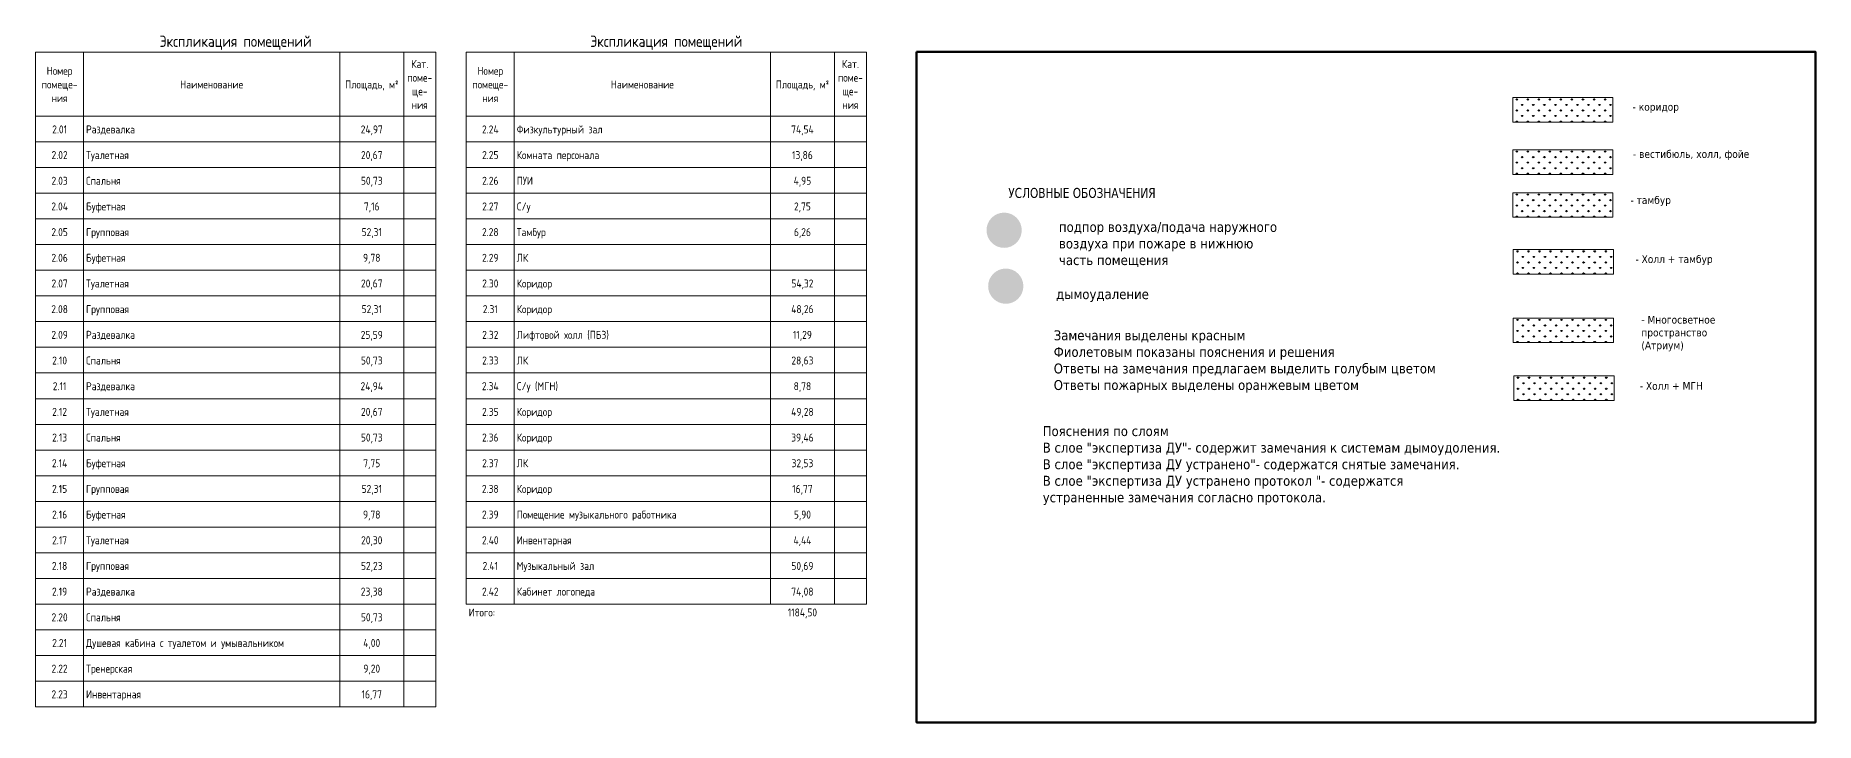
# Model space of a CAD drawing. Header units: millimetres. Extents: x -584918 to 2941280, y 3000189 to 4229862.
# Drawn here: x -321848 to -266252, y 3873647 to 3895093 of the extents above; entities that cross this region are included whole.
import ezdxf

# ---------------------------------------------------------------- set-up
doc = ezdxf.new("R2010")
doc.units = ezdxf.units.MM
for name, color, linetype, lineweight in [('Графика', 7, 'Continuous', 0), ('Линии', 7, 'Continuous', 0), ('экспертиза ДУ', 1, 'Continuous', 0), ('экспертиза условные обозначения', 1, 'Continuous', 0)]:
    doc.layers.add(name, color=color, linetype=linetype, lineweight=lineweight)
doc.styles.add('GOST Common_11', font='', dxfattribs={"width": 0.9, "height": 3.5})
doc.styles.add('GOST Common_8', font='', dxfattribs={"width": 0.9, "height": 2.5})
doc.styles.get("Standard").update_dxf_attribs({"font": 'arial.ttf'})
doc.styles.add('ЭКСПЕРТИЗА', font='tahoma.ttf')
doc.styles.get('GOST Common_11').set_extended_font_data('GOST Common')
doc.styles.get('GOST Common_8').set_extended_font_data('GOST Common')

msp = doc.modelspace()

# ---------------------------------------------------------------- hatches: boundary and pattern name
at = {"layer": 'экспертиза ДУ', "lineweight": 0}
h = msp.add_hatch(color=5, dxfattribs=at)
edge = h.paths.add_edge_path()
edge.add_arc((-291593.847, 3889015.179), 550.23, 0, 360)
h = msp.add_hatch(color=30, dxfattribs=at)
edge = h.paths.add_edge_path()
edge.add_arc((-291542.799, 3887268.461), 550.23, 0, 360)
at = {"layer": 'экспертиза условные обозначения', "lineweight": 0}
h = msp.add_hatch(dxfattribs=at)
h.set_pattern_fill('GRASS', color=3, scale=9.6, style=0)
h.set_pattern_definition([(90, (-156783.25, 3915667.19), (-172.42092, 172.42092), [45.72, -299.12184]), (45, (-156783.25, 3915667.2), (-172.4209, 172.4209), [45.72, -198.12]), (135, (-156783.25, 3915667.2), (-172.4209, -172.4209), [45.72, -198.12])])
h.paths.add_polyline_path([(-275708.297, 3893156.173), (-272576.964, 3893156.173), (-272576.964, 3892390.118), (-275708.297, 3892390.118)])
h = msp.add_hatch(dxfattribs=at)
h.set_pattern_fill('GRASS', color=6, scale=9.6, style=0)
h.set_pattern_definition([(90, (-156783.25, 3914037.42), (-172.42092, 172.42092), [45.72, -299.12184]), (45, (-156783.25, 3914037.42), (-172.4209, 172.4209), [45.72, -198.12]), (135, (-156783.25, 3914037.42), (-172.4209, -172.4209), [45.72, -198.12])])
h.paths.add_polyline_path([(-275708.297, 3891526.406), (-272576.964, 3891526.406), (-272576.964, 3890760.351), (-275708.297, 3890760.351)])
h = msp.add_hatch(dxfattribs=at)
h.set_pattern_fill('GRASS', color=4, scale=9.6, style=0)
h.set_pattern_definition([(90, (-156783.25, 3912696.23), (-172.42092, 172.42092), [45.72, -299.12184]), (45, (-156783.25, 3912696.23), (-172.4209, 172.4209), [45.72, -198.12]), (135, (-156783.25, 3912696.23), (-172.4209, -172.4209), [45.72, -198.12])])
h.paths.add_polyline_path([(-275708.297, 3890185.213), (-272576.964, 3890185.213), (-272576.964, 3889419.158), (-275708.297, 3889419.158)])
at = {"layer": 'экспертиза условные обозначения', "lineweight": 0, "true_color": 0x636466}
h = msp.add_hatch(dxfattribs=at)
h.set_pattern_fill('GRASS', color=251, scale=9.6, style=0)
h.set_pattern_definition([(90, (-156763.08, 3910921.74), (-172.42092, 172.42092), [45.72, -299.12184]), (45, (-156763.08, 3910921.74), (-172.4209, 172.4209), [45.72, -198.12]), (135, (-156763.08, 3910921.74), (-172.4209, -172.4209), [45.72, -198.12])])
h.paths.add_polyline_path([(-275688.125, 3888410.726), (-272556.791, 3888410.726), (-272556.791, 3887644.671), (-275688.125, 3887644.671)])
at = {"layer": 'экспертиза условные обозначения', "lineweight": 0}
h = msp.add_hatch(dxfattribs=at)
h.set_pattern_fill('GRASS', color=2, scale=9.6, style=0)
h.set_pattern_definition([(90, (-156763.08, 3908782.49), (-172.42092, 172.42092), [45.72, -299.12184]), (45, (-156763.08, 3908782.5), (-172.4209, 172.4209), [45.72, -198.12]), (135, (-156763.08, 3908782.5), (-172.4209, -172.4209), [45.72, -198.12])])
h.paths.add_polyline_path([(-275688.125, 3886271.473), (-272556.791, 3886271.473), (-272556.791, 3885505.418), (-275688.125, 3885505.418)])
h = msp.add_hatch(dxfattribs=at)
h.set_pattern_fill('GRASS', color=5, scale=9.6, style=0)
h.set_pattern_definition([(90, (-156744.78, 3906977.24), (-172.42092, 172.42092), [45.72, -299.12184]), (45, (-156744.78, 3906977.24), (-172.4209, 172.4209), [45.72, -198.12]), (135, (-156744.78, 3906977.24), (-172.4209, -172.4209), [45.72, -198.12])])
h.paths.add_polyline_path([(-275669.82, 3884466.221), (-272538.486, 3884466.221), (-272538.486, 3883700.167), (-275669.82, 3883700.167)])

# ---------------------------------------------------------------- linework, layer by layer
at = {"layer": 'Линии'}
for p, q in [((-321847.584, 3894580.377), (-321847.584, 3892575.775)), ((-321847.584, 3894580.377), (-309347.181, 3894580.377)), ((-320347.584, 3894580.377), (-320347.584, 3892575.775)), ((-312347.584, 3894580.377), (-312347.584, 3892575.775)), ((-310347.584, 3894580.377), (-310347.584, 3892575.775)), ((-309347.584, 3894580.377), (-309347.584, 3892575.775)), ((-308394.681, 3894580.377), (-308394.681, 3892575.775)), ((-308394.681, 3894580.377), (-295894.277, 3894580.377)), ((-306894.681, 3894580.377), (-306894.681, 3892575.775)), ((-298894.681, 3894580.377), (-298894.681, 3892575.775)), ((-296894.681, 3894580.377), (-296894.681, 3892575.775)), ((-295894.681, 3894580.377), (-295894.681, 3892575.775)), ((-320347.584, 3892575.775), (-321847.584, 3892575.775)), ((-321847.584, 3892575.775), (-321847.584, 3891773.934)), ((-312347.584, 3892575.775), (-320347.584, 3892575.775)), ((-320347.584, 3892575.775), (-320347.584, 3891773.934)), ((-310347.584, 3892575.775), (-312347.584, 3892575.775)), ((-312347.584, 3892575.775), (-312347.584, 3891773.934)), ((-309347.584, 3892575.775), (-310347.584, 3892575.775)), ((-310347.584, 3892575.775), (-310347.584, 3891773.934)), ((-309347.584, 3892575.775), (-309347.584, 3891773.934)), ((-306894.681, 3892575.775), (-308394.681, 3892575.775)), ((-308394.681, 3892575.775), (-308394.681, 3891773.934)), ((-298894.681, 3892575.775), (-306894.681, 3892575.775)), ((-306894.681, 3892575.775), (-306894.681, 3891773.934)), ((-296894.681, 3892575.775), (-298894.681, 3892575.775)), ((-298894.681, 3892575.775), (-298894.681, 3891773.934)), ((-295894.681, 3892575.775), (-296894.681, 3892575.775)), ((-296894.681, 3892575.775), (-296894.681, 3891773.934)), ((-295894.681, 3892575.775), (-295894.681, 3891773.934)), ((-320347.584, 3891773.934), (-321847.584, 3891773.934)), ((-321847.584, 3891773.934), (-321847.584, 3890972.094)), ((-312347.584, 3891773.934), (-320347.584, 3891773.934)), ((-320347.584, 3891773.934), (-320347.584, 3890972.094)), ((-310347.584, 3891773.934), (-312347.584, 3891773.934)), ((-312347.584, 3891773.934), (-312347.584, 3890972.094)), ((-309347.584, 3891773.934), (-310347.584, 3891773.934)), ((-310347.584, 3891773.934), (-310347.584, 3890972.094)), ((-309347.584, 3891773.934), (-309347.584, 3890972.094)), ((-306894.681, 3891773.934), (-308394.681, 3891773.934)), ((-308394.681, 3891773.934), (-308394.681, 3890972.094)), ((-298894.681, 3891773.934), (-306894.681, 3891773.934)), ((-306894.681, 3891773.934), (-306894.681, 3890972.094)), ((-296894.681, 3891773.934), (-298894.681, 3891773.934)), ((-298894.681, 3891773.934), (-298894.681, 3890972.094)), ((-295894.681, 3891773.934), (-296894.681, 3891773.934)), ((-296894.681, 3891773.934), (-296894.681, 3890972.094)), ((-295894.681, 3891773.934), (-295894.681, 3890972.094)), ((-320347.584, 3890972.094), (-321847.584, 3890972.094)), ((-321847.584, 3890972.094), (-321847.584, 3890170.253)), ((-312347.584, 3890972.094), (-320347.584, 3890972.094)), ((-320347.584, 3890972.094), (-320347.584, 3890170.253)), ((-310347.584, 3890972.094), (-312347.584, 3890972.094)), ((-312347.584, 3890972.094), (-312347.584, 3890170.253)), ((-309347.584, 3890972.094), (-310347.584, 3890972.094)), ((-310347.584, 3890972.094), (-310347.584, 3890170.253)), ((-309347.584, 3890972.094), (-309347.584, 3890170.253)), ((-306894.681, 3890972.094), (-308394.681, 3890972.094)), ((-308394.681, 3890972.094), (-308394.681, 3890170.253)), ((-298894.681, 3890972.094), (-306894.681, 3890972.094)), ((-306894.681, 3890972.094), (-306894.681, 3890170.253)), ((-296894.681, 3890972.094), (-298894.681, 3890972.094)), ((-298894.681, 3890972.094), (-298894.681, 3890170.253)), ((-295894.681, 3890972.094), (-296894.681, 3890972.094)), ((-296894.681, 3890972.094), (-296894.681, 3890170.253)), ((-295894.681, 3890972.094), (-295894.681, 3890170.253)), ((-320347.584, 3890170.253), (-321847.584, 3890170.253)), ((-321847.584, 3890170.253), (-321847.584, 3889368.412)), ((-312347.584, 3890170.253), (-320347.584, 3890170.253)), ((-320347.584, 3890170.253), (-320347.584, 3889368.412)), ((-310347.584, 3890170.253), (-312347.584, 3890170.253)), ((-312347.584, 3890170.253), (-312347.584, 3889368.412)), ((-309347.584, 3890170.253), (-310347.584, 3890170.253)), ((-310347.584, 3890170.253), (-310347.584, 3889368.412)), ((-309347.584, 3890170.253), (-309347.584, 3889368.412)), ((-306894.681, 3890170.253), (-308394.681, 3890170.253)), ((-308394.681, 3890170.253), (-308394.681, 3889368.412)), ((-298894.681, 3890170.253), (-306894.681, 3890170.253)), ((-306894.681, 3890170.253), (-306894.681, 3889368.412)), ((-296894.681, 3890170.253), (-298894.681, 3890170.253)), ((-298894.681, 3890170.253), (-298894.681, 3889368.412)), ((-295894.681, 3890170.253), (-296894.681, 3890170.253)), ((-296894.681, 3890170.253), (-296894.681, 3889368.412)), ((-295894.681, 3890170.253), (-295894.681, 3889368.412)), ((-320347.584, 3889368.412), (-321847.584, 3889368.412)), ((-321847.584, 3889368.412), (-321847.584, 3888566.572)), ((-312347.584, 3889368.412), (-320347.584, 3889368.412)), ((-320347.584, 3889368.412), (-320347.584, 3888566.572)), ((-310347.584, 3889368.412), (-312347.584, 3889368.412)), ((-312347.584, 3889368.412), (-312347.584, 3888566.572)), ((-309347.584, 3889368.412), (-310347.584, 3889368.412)), ((-310347.584, 3889368.412), (-310347.584, 3888566.572)), ((-309347.584, 3889368.412), (-309347.584, 3888566.572)), ((-306894.681, 3889368.412), (-308394.681, 3889368.412)), ((-308394.681, 3889368.412), (-308394.681, 3888566.572)), ((-298894.681, 3889368.412), (-306894.681, 3889368.412)), ((-306894.681, 3889368.412), (-306894.681, 3888566.572)), ((-296894.681, 3889368.412), (-298894.681, 3889368.412)), ((-298894.681, 3889368.412), (-298894.681, 3888566.572)), ((-295894.681, 3889368.412), (-296894.681, 3889368.412)), ((-296894.681, 3889368.412), (-296894.681, 3888566.572)), ((-295894.681, 3889368.412), (-295894.681, 3888566.572)), ((-320347.584, 3888566.572), (-321847.584, 3888566.572)), ((-321847.584, 3888566.572), (-321847.584, 3887764.731)), ((-312347.584, 3888566.572), (-320347.584, 3888566.572)), ((-320347.584, 3888566.572), (-320347.584, 3887764.731)), ((-310347.584, 3888566.572), (-312347.584, 3888566.572)), ((-312347.584, 3888566.572), (-312347.584, 3887764.731)), ((-309347.584, 3888566.572), (-310347.584, 3888566.572)), ((-310347.584, 3888566.572), (-310347.584, 3887764.731)), ((-309347.584, 3888566.572), (-309347.584, 3887764.731)), ((-306894.681, 3888566.572), (-308394.681, 3888566.572)), ((-308394.681, 3888566.572), (-308394.681, 3887764.731)), ((-298894.681, 3888566.572), (-306894.681, 3888566.572)), ((-306894.681, 3888566.572), (-306894.681, 3887764.731)), ((-296894.681, 3888566.572), (-298894.681, 3888566.572)), ((-298894.681, 3888566.572), (-298894.681, 3887764.731)), ((-295894.681, 3888566.572), (-296894.681, 3888566.572)), ((-296894.681, 3888566.572), (-296894.681, 3887764.731)), ((-295894.681, 3888566.572), (-295894.681, 3887764.731)), ((-320347.584, 3887764.731), (-321847.584, 3887764.731)), ((-321847.584, 3887764.731), (-321847.584, 3886962.89)), ((-312347.584, 3887764.731), (-320347.584, 3887764.731)), ((-320347.584, 3887764.731), (-320347.584, 3886962.89)), ((-310347.584, 3887764.731), (-312347.584, 3887764.731)), ((-312347.584, 3887764.731), (-312347.584, 3886962.89)), ((-309347.584, 3887764.731), (-310347.584, 3887764.731)), ((-310347.584, 3887764.731), (-310347.584, 3886962.89)), ((-309347.584, 3887764.731), (-309347.584, 3886962.89)), ((-306894.681, 3887764.731), (-308394.681, 3887764.731)), ((-308394.681, 3887764.731), (-308394.681, 3886962.89)), ((-298894.681, 3887764.731), (-306894.681, 3887764.731)), ((-306894.681, 3887764.731), (-306894.681, 3886962.89)), ((-296894.681, 3887764.731), (-298894.681, 3887764.731)), ((-298894.681, 3887764.731), (-298894.681, 3886962.89)), ((-295894.681, 3887764.731), (-296894.681, 3887764.731)), ((-296894.681, 3887764.731), (-296894.681, 3886962.89)), ((-295894.681, 3887764.731), (-295894.681, 3886962.89)), ((-320347.584, 3886962.89), (-321847.584, 3886962.89)), ((-321847.584, 3886962.89), (-321847.584, 3886161.05)), ((-312347.584, 3886962.89), (-320347.584, 3886962.89)), ((-320347.584, 3886962.89), (-320347.584, 3886161.05)), ((-310347.584, 3886962.89), (-312347.584, 3886962.89)), ((-312347.584, 3886962.89), (-312347.584, 3886161.05)), ((-309347.584, 3886962.89), (-310347.584, 3886962.89)), ((-310347.584, 3886962.89), (-310347.584, 3886161.05)), ((-309347.584, 3886962.89), (-309347.584, 3886161.05)), ((-306894.681, 3886962.89), (-308394.681, 3886962.89)), ((-308394.681, 3886962.89), (-308394.681, 3886161.05)), ((-298894.681, 3886962.89), (-306894.681, 3886962.89)), ((-306894.681, 3886962.89), (-306894.681, 3886161.05)), ((-296894.681, 3886962.89), (-298894.681, 3886962.89)), ((-298894.681, 3886962.89), (-298894.681, 3886161.05)), ((-295894.681, 3886962.89), (-296894.681, 3886962.89)), ((-296894.681, 3886962.89), (-296894.681, 3886161.05)), ((-295894.681, 3886962.89), (-295894.681, 3886161.05)), ((-320347.584, 3886161.05), (-321847.584, 3886161.05)), ((-321847.584, 3886161.05), (-321847.584, 3885359.209)), ((-312347.584, 3886161.05), (-320347.584, 3886161.05)), ((-320347.584, 3886161.05), (-320347.584, 3885359.209)), ((-310347.584, 3886161.05), (-312347.584, 3886161.05)), ((-312347.584, 3886161.05), (-312347.584, 3885359.209)), ((-309347.584, 3886161.05), (-310347.584, 3886161.05)), ((-310347.584, 3886161.05), (-310347.584, 3885359.209)), ((-309347.584, 3886161.05), (-309347.584, 3885359.209)), ((-306894.681, 3886161.05), (-308394.681, 3886161.05)), ((-308394.681, 3886161.05), (-308394.681, 3885359.209)), ((-298894.681, 3886161.05), (-306894.681, 3886161.05)), ((-306894.681, 3886161.05), (-306894.681, 3885359.209)), ((-296894.681, 3886161.05), (-298894.681, 3886161.05)), ((-298894.681, 3886161.05), (-298894.681, 3885359.209)), ((-295894.681, 3886161.05), (-296894.681, 3886161.05)), ((-296894.681, 3886161.05), (-296894.681, 3885359.209)), ((-295894.681, 3886161.05), (-295894.681, 3885359.209)), ((-320347.584, 3885359.209), (-321847.584, 3885359.209)), ((-321847.584, 3885359.209), (-321847.584, 3884557.368)), ((-312347.584, 3885359.209), (-320347.584, 3885359.209)), ((-320347.584, 3885359.209), (-320347.584, 3884557.368)), ((-310347.584, 3885359.209), (-312347.584, 3885359.209)), ((-312347.584, 3885359.209), (-312347.584, 3884557.368)), ((-309347.584, 3885359.209), (-310347.584, 3885359.209)), ((-310347.584, 3885359.209), (-310347.584, 3884557.368)), ((-309347.584, 3885359.209), (-309347.584, 3884557.368)), ((-306894.681, 3885359.209), (-308394.681, 3885359.209)), ((-308394.681, 3885359.209), (-308394.681, 3884557.368)), ((-298894.681, 3885359.209), (-306894.681, 3885359.209)), ((-306894.681, 3885359.209), (-306894.681, 3884557.368)), ((-296894.681, 3885359.209), (-298894.681, 3885359.209)), ((-298894.681, 3885359.209), (-298894.681, 3884557.368)), ((-295894.681, 3885359.209), (-296894.681, 3885359.209)), ((-296894.681, 3885359.209), (-296894.681, 3884557.368)), ((-295894.681, 3885359.209), (-295894.681, 3884557.368)), ((-320347.584, 3884557.368), (-321847.584, 3884557.368)), ((-321847.584, 3884557.368), (-321847.584, 3883755.528)), ((-312347.584, 3884557.368), (-320347.584, 3884557.368)), ((-320347.584, 3884557.368), (-320347.584, 3883755.528)), ((-310347.584, 3884557.368), (-312347.584, 3884557.368)), ((-312347.584, 3884557.368), (-312347.584, 3883755.528)), ((-309347.584, 3884557.368), (-310347.584, 3884557.368)), ((-310347.584, 3884557.368), (-310347.584, 3883755.528)), ((-309347.584, 3884557.368), (-309347.584, 3883755.528)), ((-306894.681, 3884557.368), (-308394.681, 3884557.368)), ((-308394.681, 3884557.368), (-308394.681, 3883755.528)), ((-298894.681, 3884557.368), (-306894.681, 3884557.368)), ((-306894.681, 3884557.368), (-306894.681, 3883755.528)), ((-296894.681, 3884557.368), (-298894.681, 3884557.368)), ((-298894.681, 3884557.368), (-298894.681, 3883755.528)), ((-295894.681, 3884557.368), (-296894.681, 3884557.368)), ((-296894.681, 3884557.368), (-296894.681, 3883755.528)), ((-295894.681, 3884557.368), (-295894.681, 3883755.528)), ((-320347.584, 3883755.528), (-321847.584, 3883755.528)), ((-321847.584, 3883755.528), (-321847.584, 3882953.687)), ((-312347.584, 3883755.528), (-320347.584, 3883755.528)), ((-320347.584, 3883755.528), (-320347.584, 3882953.687)), ((-310347.584, 3883755.528), (-312347.584, 3883755.528)), ((-312347.584, 3883755.528), (-312347.584, 3882953.687)), ((-309347.584, 3883755.528), (-310347.584, 3883755.528)), ((-310347.584, 3883755.528), (-310347.584, 3882953.687)), ((-309347.584, 3883755.528), (-309347.584, 3882953.687)), ((-306894.681, 3883755.528), (-308394.681, 3883755.528)), ((-308394.681, 3883755.528), (-308394.681, 3882953.687)), ((-298894.681, 3883755.528), (-306894.681, 3883755.528)), ((-306894.681, 3883755.528), (-306894.681, 3882953.687)), ((-296894.681, 3883755.528), (-298894.681, 3883755.528)), ((-298894.681, 3883755.528), (-298894.681, 3882953.687)), ((-295894.681, 3883755.528), (-296894.681, 3883755.528)), ((-296894.681, 3883755.528), (-296894.681, 3882953.687)), ((-295894.681, 3883755.528), (-295894.681, 3882953.687)), ((-320347.584, 3882953.687), (-321847.584, 3882953.687)), ((-321847.584, 3882953.687), (-321847.584, 3882151.846)), ((-312347.584, 3882953.687), (-320347.584, 3882953.687)), ((-320347.584, 3882953.687), (-320347.584, 3882151.846)), ((-310347.584, 3882953.687), (-312347.584, 3882953.687)), ((-312347.584, 3882953.687), (-312347.584, 3882151.846)), ((-309347.584, 3882953.687), (-310347.584, 3882953.687)), ((-310347.584, 3882953.687), (-310347.584, 3882151.846)), ((-309347.584, 3882953.687), (-309347.584, 3882151.846)), ((-306894.681, 3882953.687), (-308394.681, 3882953.687)), ((-308394.681, 3882953.687), (-308394.681, 3882151.846)), ((-298894.681, 3882953.687), (-306894.681, 3882953.687)), ((-306894.681, 3882953.687), (-306894.681, 3882151.846)), ((-296894.681, 3882953.687), (-298894.681, 3882953.687)), ((-298894.681, 3882953.687), (-298894.681, 3882151.846)), ((-295894.681, 3882953.687), (-296894.681, 3882953.687)), ((-296894.681, 3882953.687), (-296894.681, 3882151.846)), ((-295894.681, 3882953.687), (-295894.681, 3882151.846)), ((-320347.584, 3882151.846), (-321847.584, 3882151.846)), ((-321847.584, 3882151.846), (-321847.584, 3881350.005)), ((-312347.584, 3882151.846), (-320347.584, 3882151.846)), ((-320347.584, 3882151.846), (-320347.584, 3881350.005)), ((-310347.584, 3882151.846), (-312347.584, 3882151.846)), ((-312347.584, 3882151.846), (-312347.584, 3881350.005)), ((-309347.584, 3882151.846), (-310347.584, 3882151.846)), ((-310347.584, 3882151.846), (-310347.584, 3881350.005)), ((-309347.584, 3882151.846), (-309347.584, 3881350.005)), ((-306894.681, 3882151.846), (-308394.681, 3882151.846)), ((-308394.681, 3882151.846), (-308394.681, 3881350.005)), ((-298894.681, 3882151.846), (-306894.681, 3882151.846)), ((-306894.681, 3882151.846), (-306894.681, 3881350.005)), ((-296894.681, 3882151.846), (-298894.681, 3882151.846)), ((-298894.681, 3882151.846), (-298894.681, 3881350.005)), ((-295894.681, 3882151.846), (-296894.681, 3882151.846)), ((-296894.681, 3882151.846), (-296894.681, 3881350.005)), ((-295894.681, 3882151.846), (-295894.681, 3881350.005)), ((-320347.584, 3881350.005), (-321847.584, 3881350.005)), ((-321847.584, 3881350.005), (-321847.584, 3880548.165)), ((-312347.584, 3881350.005), (-320347.584, 3881350.005)), ((-320347.584, 3881350.005), (-320347.584, 3880548.165)), ((-310347.584, 3881350.005), (-312347.584, 3881350.005)), ((-312347.584, 3881350.005), (-312347.584, 3880548.165)), ((-309347.584, 3881350.005), (-310347.584, 3881350.005)), ((-310347.584, 3881350.005), (-310347.584, 3880548.165)), ((-309347.584, 3881350.005), (-309347.584, 3880548.165)), ((-306894.681, 3881350.005), (-308394.681, 3881350.005)), ((-308394.681, 3881350.005), (-308394.681, 3880548.165)), ((-298894.681, 3881350.005), (-306894.681, 3881350.005)), ((-306894.681, 3881350.005), (-306894.681, 3880548.165)), ((-296894.681, 3881350.005), (-298894.681, 3881350.005)), ((-298894.681, 3881350.005), (-298894.681, 3880548.165)), ((-295894.681, 3881350.005), (-296894.681, 3881350.005)), ((-296894.681, 3881350.005), (-296894.681, 3880548.165)), ((-295894.681, 3881350.005), (-295894.681, 3880548.165)), ((-320347.584, 3880548.165), (-321847.584, 3880548.165)), ((-321847.584, 3880548.165), (-321847.584, 3879746.324)), ((-312347.584, 3880548.165), (-320347.584, 3880548.165)), ((-320347.584, 3880548.165), (-320347.584, 3879746.324)), ((-310347.584, 3880548.165), (-312347.584, 3880548.165)), ((-312347.584, 3880548.165), (-312347.584, 3879746.324)), ((-309347.584, 3880548.165), (-310347.584, 3880548.165)), ((-310347.584, 3880548.165), (-310347.584, 3879746.324)), ((-309347.584, 3880548.165), (-309347.584, 3879746.324)), ((-306894.681, 3880548.165), (-308394.681, 3880548.165)), ((-308394.681, 3880548.165), (-308394.681, 3879746.324)), ((-298894.681, 3880548.165), (-306894.681, 3880548.165)), ((-306894.681, 3880548.165), (-306894.681, 3879746.324)), ((-296894.681, 3880548.165), (-298894.681, 3880548.165)), ((-298894.681, 3880548.165), (-298894.681, 3879746.324)), ((-295894.681, 3880548.165), (-296894.681, 3880548.165)), ((-296894.681, 3880548.165), (-296894.681, 3879746.324)), ((-295894.681, 3880548.165), (-295894.681, 3879746.324)), ((-320347.584, 3879746.324), (-321847.584, 3879746.324)), ((-321847.584, 3879746.324), (-321847.584, 3878944.483)), ((-312347.584, 3879746.324), (-320347.584, 3879746.324)), ((-320347.584, 3879746.324), (-320347.584, 3878944.483)), ((-310347.584, 3879746.324), (-312347.584, 3879746.324)), ((-312347.584, 3879746.324), (-312347.584, 3878944.483)), ((-309347.584, 3879746.324), (-310347.584, 3879746.324)), ((-310347.584, 3879746.324), (-310347.584, 3878944.483)), ((-309347.584, 3879746.324), (-309347.584, 3878944.483)), ((-306894.681, 3879746.324), (-308394.681, 3879746.324)), ((-308394.681, 3879746.324), (-308394.681, 3878944.483)), ((-298894.681, 3879746.324), (-306894.681, 3879746.324)), ((-306894.681, 3879746.324), (-306894.681, 3878944.483)), ((-296894.681, 3879746.324), (-298894.681, 3879746.324)), ((-298894.681, 3879746.324), (-298894.681, 3878944.483)), ((-295894.681, 3879746.324), (-296894.681, 3879746.324)), ((-296894.681, 3879746.324), (-296894.681, 3878944.483)), ((-295894.681, 3879746.324), (-295894.681, 3878944.483)), ((-320347.584, 3878944.483), (-321847.584, 3878944.483)), ((-321847.584, 3878944.483), (-321847.584, 3878142.643)), ((-312347.584, 3878944.483), (-320347.584, 3878944.483)), ((-320347.584, 3878944.483), (-320347.584, 3878142.643)), ((-310347.584, 3878944.483), (-312347.584, 3878944.483)), ((-312347.584, 3878944.483), (-312347.584, 3878142.643)), ((-309347.584, 3878944.483), (-310347.584, 3878944.483)), ((-310347.584, 3878944.483), (-310347.584, 3878142.643)), ((-309347.584, 3878944.483), (-309347.584, 3878142.643)), ((-306894.681, 3878944.483), (-308394.681, 3878944.483)), ((-308394.681, 3878944.483), (-308394.681, 3878142.643)), ((-298894.681, 3878944.483), (-306894.681, 3878944.483)), ((-306894.681, 3878944.483), (-306894.681, 3878142.643)), ((-296894.681, 3878944.483), (-298894.681, 3878944.483)), ((-298894.681, 3878944.483), (-298894.681, 3878142.643)), ((-295894.681, 3878944.483), (-296894.681, 3878944.483)), ((-296894.681, 3878944.483), (-296894.681, 3878142.643)), ((-295894.681, 3878944.483), (-295894.681, 3878142.643)), ((-320347.584, 3878142.643), (-321847.584, 3878142.643)), ((-321847.584, 3878142.643), (-321847.584, 3877340.802)), ((-312347.584, 3878142.643), (-320347.584, 3878142.643)), ((-320347.584, 3878142.643), (-320347.584, 3877340.802)), ((-310347.584, 3878142.643), (-312347.584, 3878142.643)), ((-312347.584, 3878142.643), (-312347.584, 3877340.802)), ((-309347.584, 3878142.643), (-310347.584, 3878142.643)), ((-310347.584, 3878142.643), (-310347.584, 3877340.802)), ((-309347.584, 3878142.643), (-309347.584, 3877340.802)), ((-306894.681, 3878142.643), (-308394.681, 3878142.643)), ((-308394.681, 3878142.643), (-308394.681, 3877340.802)), ((-298894.681, 3878142.643), (-306894.681, 3878142.643)), ((-306894.681, 3878142.643), (-306894.681, 3877340.802)), ((-296894.681, 3878142.643), (-298894.681, 3878142.643)), ((-298894.681, 3878142.643), (-298894.681, 3877340.802)), ((-295894.681, 3878142.643), (-296894.681, 3878142.643)), ((-296894.681, 3878142.643), (-296894.681, 3877340.802)), ((-295894.681, 3878142.643), (-295894.681, 3877340.802)), ((-320347.584, 3877340.802), (-321847.584, 3877340.802)), ((-321847.584, 3877340.802), (-321847.584, 3876538.961)), ((-312347.584, 3877340.802), (-320347.584, 3877340.802)), ((-320347.584, 3877340.802), (-320347.584, 3876538.961)), ((-310347.584, 3877340.802), (-312347.584, 3877340.802)), ((-312347.584, 3877340.802), (-312347.584, 3876538.961)), ((-309347.584, 3877340.802), (-310347.584, 3877340.802)), ((-310347.584, 3877340.802), (-310347.584, 3876538.961)), ((-309347.584, 3877340.802), (-309347.584, 3876538.961)), ((-306894.681, 3877340.802), (-308394.681, 3877340.802)), ((-298894.681, 3877340.802), (-306894.681, 3877340.802)), ((-296894.681, 3877340.802), (-298894.681, 3877340.802)), ((-295894.681, 3877340.802), (-296894.681, 3877340.802)), ((-295894.277, 3877340.802), (-295894.681, 3877340.802)), ((-320347.584, 3876538.961), (-321847.584, 3876538.961)), ((-321847.584, 3876538.961), (-321847.584, 3875737.121)), ((-312347.584, 3876538.961), (-320347.584, 3876538.961)), ((-320347.584, 3876538.961), (-320347.584, 3875737.121)), ((-310347.584, 3876538.961), (-312347.584, 3876538.961)), ((-312347.584, 3876538.961), (-312347.584, 3875737.121)), ((-309347.584, 3876538.961), (-310347.584, 3876538.961)), ((-310347.584, 3876538.961), (-310347.584, 3875737.121)), ((-309347.584, 3876538.961), (-309347.584, 3875737.121)), ((-320347.584, 3875737.121), (-321847.584, 3875737.121)), ((-321847.584, 3875737.121), (-321847.584, 3874935.28)), ((-312347.584, 3875737.121), (-320347.584, 3875737.121)), ((-320347.584, 3875737.121), (-320347.584, 3874935.28)), ((-310347.584, 3875737.121), (-312347.584, 3875737.121)), ((-312347.584, 3875737.121), (-312347.584, 3874935.28)), ((-309347.584, 3875737.121), (-310347.584, 3875737.121)), ((-310347.584, 3875737.121), (-310347.584, 3874935.28)), ((-309347.584, 3875737.121), (-309347.584, 3874935.28)), ((-320347.584, 3874935.28), (-321847.584, 3874935.28)), ((-321847.584, 3874935.28), (-321847.584, 3874133.439)), ((-312347.584, 3874935.28), (-320347.584, 3874935.28)), ((-320347.584, 3874935.28), (-320347.584, 3874133.439)), ((-310347.584, 3874935.28), (-312347.584, 3874935.28)), ((-312347.584, 3874935.28), (-312347.584, 3874133.439)), ((-309347.584, 3874935.28), (-310347.584, 3874935.28)), ((-310347.584, 3874935.28), (-310347.584, 3874133.439)), ((-309347.584, 3874935.28), (-309347.584, 3874133.439)), ((-320347.584, 3874133.439), (-321847.584, 3874133.439)), ((-312347.584, 3874133.439), (-320347.584, 3874133.439)), ((-310347.584, 3874133.439), (-312347.584, 3874133.439)), ((-309347.584, 3874133.439), (-310347.584, 3874133.439))]:
    msp.add_line(p, q, dxfattribs=at)
at = {"layer": 'экспертиза условные обозначения', "lineweight": 50, "ltscale": 10000}
msp.add_lwpolyline([(-294326.9, 3894590.688), (-266252.447, 3894590.688), (-266252.447, 3873646.909), (-294326.9, 3873646.909)], close=True, dxfattribs=at)
msp.add_lwpolyline([(-294326.9, 3894590.688), (-266252.447, 3894590.688), (-266252.447, 3873646.909), (-294326.9, 3873646.909)], close=True, dxfattribs=at)
at = {"layer": 'экспертиза условные обозначения', "color": 3, "lineweight": 0}
msp.add_lwpolyline([(-275708.297, 3893156.173), (-272576.964, 3893156.173), (-272576.964, 3892390.118), (-275708.297, 3892390.118)], close=True, dxfattribs=at)
at = {"layer": 'экспертиза условные обозначения', "color": 6, "lineweight": 0}
msp.add_lwpolyline([(-275708.297, 3891526.406), (-272576.964, 3891526.406), (-272576.964, 3890760.351), (-275708.297, 3890760.351)], close=True, dxfattribs=at)
at = {"layer": 'экспертиза условные обозначения', "color": 4, "lineweight": 0}
msp.add_lwpolyline([(-275708.297, 3890185.213), (-272576.964, 3890185.213), (-272576.964, 3889419.158), (-275708.297, 3889419.158)], close=True, dxfattribs=at)
at = {"layer": 'экспертиза условные обозначения', "color": 251, "lineweight": 0, "true_color": 0x636466}
msp.add_lwpolyline([(-275688.125, 3888410.726), (-272556.791, 3888410.726), (-272556.791, 3887644.671), (-275688.125, 3887644.671)], close=True, dxfattribs=at)
at = {"layer": 'экспертиза условные обозначения', "color": 2, "lineweight": 0}
msp.add_lwpolyline([(-275688.125, 3886271.473), (-272556.791, 3886271.473), (-272556.791, 3885505.418), (-275688.125, 3885505.418)], close=True, dxfattribs=at)
at = {"layer": 'экспертиза условные обозначения', "color": 5, "lineweight": 0}
msp.add_lwpolyline([(-275669.82, 3884466.221), (-272538.486, 3884466.221), (-272538.486, 3883700.167), (-275669.82, 3883700.167)], close=True, dxfattribs=at)

# ---------------------------------------------------------------- texts
at = {"layer": 'Графика', "line_spacing_factor": 1.022761}
for s, insert, char_height, width, attachment_point, style in [('Экспликация помещений', (-315597.383, 3895090.267), 350, 5600.43603, 2, 'GOST Common_11'), ('Экспликация помещений', (-302144.479, 3895090.267), 350, 5600.43603, 2, 'GOST Common_11'), ('Номер\\Pпомеще-\\Pния', (-321097.584, 3894117.858), 250, 1418.02524, 2, 'GOST Common_8'), ('Кат.\\Pпоме-\\Pще-\\Pния', (-309847.584, 3894330.933), 250, 962.44692, 2, 'GOST Common_8'), ('Номер\\Pпомеще-\\Pния', (-307644.681, 3894117.858), 250, 1418.02524, 2, 'GOST Common_8'), ('Кат.\\Pпоме-\\Pще-\\Pния', (-296394.681, 3894330.933), 250, 962.44692, 2, 'GOST Common_8'), ('Наименование', (-316347.584, 3893691.708), 250, 2353.31849, 2, 'GOST Common_8'), ('Площадь, м\\fGOST Common|b0|i0|c238|p34|;\\W.9;²', (-311347.584, 3893691.708), 250, 2009.37194, 2, 'GOST Common_8'), ('Наименование', (-302894.681, 3893691.708), 250, 2353.31849, 2, 'GOST Common_8'), ('Площадь, м\\fGOST Common|b0|i0|c238|p34|;\\W.9;²', (-297894.681, 3893691.708), 250, 2009.37194, 2, 'GOST Common_8'), ('2.01', (-321097.584, 3892288.486), 250, 591.3467, 2, 'GOST Common_8'), ('Раздевалка', (-320272.584, 3892288.486), 250, 1967.13289, 1, 'GOST Common_8'), ('24,97', (-311347.584, 3892288.486), 250, 868.91759, 2, 'GOST Common_8'), ('2.24', (-307644.681, 3892288.486), 250, 669.79065, 2, 'GOST Common_8'), ('Физкультурный зал', (-306819.681, 3892288.486), 250, 3252.40683, 1, 'GOST Common_8'), ('74,54', (-297894.681, 3892288.486), 250, 896.07127, 2, 'GOST Common_8'), ('2.02', (-321097.584, 3891486.646), 250, 642.63697, 2, 'GOST Common_8'), ('Туалетная', (-320272.584, 3891486.646), 250, 1819.29621, 1, 'GOST Common_8'), ('20,67', (-311347.584, 3891486.646), 250, 841.76392, 2, 'GOST Common_8'), ('2.25', (-307644.681, 3891486.646), 250, 642.63697, 2, 'GOST Common_8'), ('Комната персонала', (-306819.681, 3891486.646), 250, 3279.5605, 1, 'GOST Common_8'), ('13,86', (-297894.681, 3891486.646), 250, 790.47365, 2, 'GOST Common_8'), ('2.03', (-321097.584, 3890684.805), 250, 642.63697, 2, 'GOST Common_8'), ('Спальня', (-320272.584, 3890684.805), 250, 1336.56422, 1, 'GOST Common_8'), ('50,73', (-311347.584, 3890684.805), 250, 841.76392, 2, 'GOST Common_8'), ('2.26', (-307644.681, 3890684.805), 250, 642.63697, 2, 'GOST Common_8'), ('ПУИ', (-306819.681, 3890684.805), 250, 642.63697, 1, 'GOST Common_8'), ('4,95', (-297894.681, 3890684.805), 250, 681.85895, 2, 'GOST Common_8'), ('2.04', (-321097.584, 3889882.964), 250, 669.79065, 2, 'GOST Common_8'), ('Буфетная', (-320272.584, 3889882.964), 250, 1659.39124, 1, 'GOST Common_8'), ('7,16', (-311347.584, 3889882.964), 250, 603.415, 2, 'GOST Common_8'), ('2.27', (-307644.681, 3889882.964), 250, 642.63697, 2, 'GOST Common_8'), ('C/у', (-306819.681, 3889882.964), 250, 561.17595, 1, 'GOST Common_8'), ('2,75', (-297894.681, 3889882.964), 250, 654.70527, 2, 'GOST Common_8'), ('2.05', (-321097.584, 3889081.124), 250, 642.63697, 2, 'GOST Common_8'), ('Групповая', (-320272.584, 3889081.124), 250, 1710.68151, 1, 'GOST Common_8'), ('52,31', (-311347.584, 3889081.124), 250, 790.47365, 2, 'GOST Common_8'), ('2.28', (-307644.681, 3889081.124), 250, 642.63697, 2, 'GOST Common_8'), ('Тамбур', (-306819.681, 3889081.124), 250, 1203.81292, 1, 'GOST Common_8'), ('6,26', (-297894.681, 3889081.124), 250, 654.70527, 2, 'GOST Common_8'), ('2.06', (-321097.584, 3888279.283), 250, 642.63697, 2, 'GOST Common_8'), ('Буфетная', (-320272.584, 3888279.283), 250, 1659.39124, 1, 'GOST Common_8'), ('9,78', (-311347.584, 3888279.283), 250, 654.70527, 2, 'GOST Common_8'), ('2.29', (-307644.681, 3888279.283), 250, 642.63697, 2, 'GOST Common_8'), ('ЛК', (-306819.681, 3888279.283), 250, 428.42465, 1, 'GOST Common_8'), ('2.07', (-321097.584, 3887477.442), 250, 642.63697, 2, 'GOST Common_8'), ('Туалетная', (-320272.584, 3887477.442), 250, 1819.29621, 1, 'GOST Common_8'), ('20,67', (-311347.584, 3887477.442), 250, 841.76392, 2, 'GOST Common_8'), ('2.30', (-307644.681, 3887477.442), 250, 642.63697, 2, 'GOST Common_8'), ('Коридор', (-306819.681, 3887477.442), 250, 1336.56422, 1, 'GOST Common_8'), ('54,32', (-297894.681, 3887477.442), 250, 868.91759, 2, 'GOST Common_8'), ('2.08', (-321097.584, 3886675.602), 250, 642.63697, 2, 'GOST Common_8'), ('Групповая', (-320272.584, 3886675.602), 250, 1710.68151, 1, 'GOST Common_8'), ('52,31', (-311347.584, 3886675.602), 250, 790.47365, 2, 'GOST Common_8'), ('2.31', (-307644.681, 3886675.602), 250, 591.3467, 2, 'GOST Common_8'), ('Коридор', (-306819.681, 3886675.602), 250, 1336.56422, 1, 'GOST Common_8'), ('48,26', (-297894.681, 3886675.602), 250, 868.91759, 2, 'GOST Common_8'), ('2.09', (-321097.584, 3885873.761), 250, 642.63697, 2, 'GOST Common_8'), ('Раздевалка', (-320272.584, 3885873.761), 250, 1967.13289, 1, 'GOST Common_8'), ('25,59', (-311347.584, 3885873.761), 250, 841.76392, 2, 'GOST Common_8'), ('2.32', (-307644.681, 3885873.761), 250, 642.63697, 2, 'GOST Common_8'), ('Лифтовой холл (ПБЗ)', (-306819.681, 3885873.761), 250, 3415.32888, 1, 'GOST Common_8'), ('11,29', (-297894.681, 3885873.761), 250, 739.18337, 2, 'GOST Common_8'), ('2.10', (-321097.584, 3885071.92), 250, 591.3467, 2, 'GOST Common_8'), ('Спальня', (-320272.584, 3885071.92), 250, 1336.56422, 1, 'GOST Common_8'), ('50,73', (-311347.584, 3885071.92), 250, 841.76392, 2, 'GOST Common_8'), ('2.33', (-307644.681, 3885071.92), 250, 642.63697, 2, 'GOST Common_8'), ('ЛК', (-306819.681, 3885071.92), 250, 428.42465, 1, 'GOST Common_8'), ('28,63', (-297894.681, 3885071.92), 250, 841.76392, 2, 'GOST Common_8'), ('2.11', (-321097.584, 3884270.08), 250, 540.05642, 2, 'GOST Common_8'), ('Раздевалка', (-320272.584, 3884270.08), 250, 1967.13289, 1, 'GOST Common_8'), ('24,94', (-311347.584, 3884270.08), 250, 896.07127, 2, 'GOST Common_8'), ('2.34', (-307644.681, 3884270.08), 250, 669.79065, 2, 'GOST Common_8'), ('C/у (МГН)', (-306819.681, 3884270.08), 250, 1514.57164, 1, 'GOST Common_8'), ('8,78', (-297894.681, 3884270.08), 250, 654.70527, 2, 'GOST Common_8'), ('2.12', (-321097.584, 3883468.239), 250, 591.3467, 2, 'GOST Common_8'), ('Туалетная', (-320272.584, 3883468.239), 250, 1819.29621, 1, 'GOST Common_8'), ('20,67', (-311347.584, 3883468.239), 250, 841.76392, 2, 'GOST Common_8'), ('2.35', (-307644.681, 3883468.239), 250, 642.63697, 2, 'GOST Common_8'), ('Коридор', (-306819.681, 3883468.239), 250, 1336.56422, 1, 'GOST Common_8'), ('49,28', (-297894.681, 3883468.239), 250, 868.91759, 2, 'GOST Common_8'), ('2.13', (-321097.584, 3882666.398), 250, 591.3467, 2, 'GOST Common_8'), ('Спальня', (-320272.584, 3882666.398), 250, 1336.56422, 1, 'GOST Common_8'), ('50,73', (-311347.584, 3882666.398), 250, 841.76392, 2, 'GOST Common_8'), ('2.36', (-307644.681, 3882666.398), 250, 642.63697, 2, 'GOST Common_8'), ('Коридор', (-306819.681, 3882666.398), 250, 1336.56422, 1, 'GOST Common_8'), ('39,46', (-297894.681, 3882666.398), 250, 868.91759, 2, 'GOST Common_8'), ('2.14', (-321097.584, 3881864.558), 250, 618.50037, 2, 'GOST Common_8'), ('Буфетная', (-320272.584, 3881864.558), 250, 1659.39124, 1, 'GOST Common_8'), ('7,75', (-311347.584, 3881864.558), 250, 654.70527, 2, 'GOST Common_8'), ('2.37', (-307644.681, 3881864.558), 250, 642.63697, 2, 'GOST Common_8'), ('ЛК', (-306819.681, 3881864.558), 250, 428.42465, 1, 'GOST Common_8'), ('32,53', (-297894.681, 3881864.558), 250, 841.76392, 2, 'GOST Common_8'), ('2.15', (-321097.584, 3881062.717), 250, 591.3467, 2, 'GOST Common_8'), ('Групповая', (-320272.584, 3881062.717), 250, 1710.68151, 1, 'GOST Common_8'), ('52,31', (-311347.584, 3881062.717), 250, 790.47365, 2, 'GOST Common_8'), ('2.38', (-307644.681, 3881062.717), 250, 642.63697, 2, 'GOST Common_8'), ('Коридор', (-306819.681, 3881062.717), 250, 1336.56422, 1, 'GOST Common_8'), ('16,77', (-297894.681, 3881062.717), 250, 790.47365, 2, 'GOST Common_8'), ('2.16', (-321097.584, 3880260.876), 250, 591.3467, 2, 'GOST Common_8'), ('Буфетная', (-320272.584, 3880260.876), 250, 1659.39124, 1, 'GOST Common_8'), ('9,78', (-311347.584, 3880260.876), 250, 654.70527, 2, 'GOST Common_8'), ('2.39', (-307644.681, 3880260.876), 250, 642.63697, 2, 'GOST Common_8'), ('Помещение музыкального работника', (-306819.681, 3880260.876), 250, 6112.59391, 1, 'GOST Common_8'), ('5,90', (-297894.681, 3880260.876), 250, 654.70527, 2, 'GOST Common_8'), ('2.17', (-321097.584, 3879459.036), 250, 591.3467, 2, 'GOST Common_8'), ('Туалетная', (-320272.584, 3879459.036), 250, 1819.29621, 1, 'GOST Common_8'), ('20,30', (-311347.584, 3879459.036), 250, 841.76392, 2, 'GOST Common_8'), ('2.40', (-307644.681, 3879459.036), 250, 669.79065, 2, 'GOST Common_8'), ('Инвентарная', (-306819.681, 3879459.036), 250, 2193.41351, 1, 'GOST Common_8'), ('4,44', (-297894.681, 3879459.036), 250, 736.1663, 2, 'GOST Common_8'), ('2.18', (-321097.584, 3878657.195), 250, 591.3467, 2, 'GOST Common_8'), ('Групповая', (-320272.584, 3878657.195), 250, 1710.68151, 1, 'GOST Common_8'), ('52,23', (-311347.584, 3878657.195), 250, 841.76392, 2, 'GOST Common_8'), ('2.41', (-307644.681, 3878657.195), 250, 618.50037, 2, 'GOST Common_8'), ('Музыкальный зал', (-306819.681, 3878657.195), 250, 2851.13586, 1, 'GOST Common_8'), ('50,69', (-297894.681, 3878657.195), 250, 841.76392, 2, 'GOST Common_8'), ('2.19', (-321097.584, 3877855.354), 250, 591.3467, 2, 'GOST Common_8'), ('Раздевалка', (-320272.584, 3877855.354), 250, 1967.13289, 1, 'GOST Common_8'), ('23,38', (-311347.584, 3877855.354), 250, 841.76392, 2, 'GOST Common_8'), ('2.42', (-307644.681, 3877855.354), 250, 669.79065, 2, 'GOST Common_8'), ('Кабинет логопеда', (-306819.681, 3877855.354), 250, 3035.17743, 1, 'GOST Common_8'), ('74,08', (-297894.681, 3877855.354), 250, 868.91759, 2, 'GOST Common_8'), ('2.20', (-321097.584, 3877053.514), 250, 642.63697, 2, 'GOST Common_8'), ('Спальня', (-320272.584, 3877053.514), 250, 1336.56422, 1, 'GOST Common_8'), ('50,73', (-311347.584, 3877053.514), 250, 841.76392, 2, 'GOST Common_8'), ('Итого:', (-308319.681, 3877203.859), 250, 1098.21529, 1, 'GOST Common_8'), ('1184,50', (-297894.681, 3877203.859), 250, 1140.45434, 2, 'GOST Common_8'), ('2.21', (-321097.584, 3876251.673), 250, 591.3467, 2, 'GOST Common_8'), ('Душевая кабина с туалетом и умывальником', (-320272.584, 3876251.673), 250, 7452.1752, 1, 'GOST Common_8'), ('4,00', (-311347.584, 3876251.673), 250, 681.85895, 2, 'GOST Common_8'), ('2.22', (-321097.584, 3875449.832), 250, 642.63697, 2, 'GOST Common_8'), ('Тренерская', (-320272.584, 3875449.832), 250, 1900.75724, 1, 'GOST Common_8'), ('9,20', (-311347.584, 3875449.832), 250, 654.70527, 2, 'GOST Common_8'), ('2.23', (-321097.584, 3874647.992), 250, 642.63697, 2, 'GOST Common_8'), ('Инвентарная', (-320272.584, 3874647.992), 250, 2193.41351, 1, 'GOST Common_8'), ('16,77', (-311347.584, 3874647.992), 250, 790.47365, 2, 'GOST Common_8')]:
    msp.add_mtext(s, dxfattribs=dict(at, insert=insert, char_height=char_height, width=width, attachment_point=attachment_point, style=style))
at = {"layer": 'экспертиза условные обозначения', "color": 1, "ltscale": 100, "char_height": 240, "attachment_point": 1}
for s, insert, width in [('{\\fTahoma|b0|i0|c204|p32;- коридор}', (-271962.306, 3892987.387), 3130.93009), ('{\\fTahoma|b0|i0|c204|p34;- вестибюль, холл, фойе}', (-271953.428, 3891514.215), 5210.56064), ('{\\fTahoma|b0|i0|c204|p32;- тамбур}', (-272030.562, 3890075.208), 3130.93009), ('{\\fTahoma|b0|i0|c204|p34;- Холл + тамбур}', (-271874.073, 3888232.981), 3130.93009), ('{\\fTahoma|b0|i0|c204|p34;- Многосветное пространство (Атриум)}', (-271688.671, 3886340.796), 3130.93009), ('{\\fTahoma|b0|i0|c204|p34;- Холл + МГН}', (-271739.032, 3884272.472), 3130.93009)]:
    msp.add_mtext(s, dxfattribs=dict(at, insert=insert, width=width))
at = {"layer": 'экспертиза условные обозначения', "ltscale": 100, "insert": (-291464.219, 3890335.648), "char_height": 310.23876, "width": 24479.87797, "attachment_point": 1, "style": 'ЭКСПЕРТИЗА'}
msp.add_mtext('{\\fTahoma|b0|i0|c204|p32;\\W0.9;\\C9;УСЛОВНЫЕ ОБОЗНАЧЕНИЯ}', dxfattribs=at)
at = {"layer": 'экспертиза условные обозначения', "color": 1, "ltscale": 100, "char_height": 310.23876, "attachment_point": 1, "style": 'ЭКСПЕРТИЗА'}
for s, insert, width in [('подпор воздуха/подача наружного воздуха при пожаре в нижнюю часть помещения ', (-289881.903, 3889273.133), 7001.19268), ('дымоудаление  ', (-289969.729, 3887174.263), 6822.88904), ('{\\fTahoma|b0|i0|c204|p32;Замечания выделены красным\\P\\C6;Фиолетовым показаны пояснения и решения\\C2;\\P\\C4;Ответы на замечания предлагаем выделить голубым цветом\\P\\C30;Ответы пожарных выделены оранжевым цветом}', (-290044.274, 3885888.339), 13606.08265), ('{\\C7;Пояснения по слоям\\P}В слое "экспертиза ДУ"- содержит замечания к системам дымоудоления.\\P{\\C3;В слое "экспертиза ДУ устранено"- содержатся снятые замечания.\\PВ слое "экспертиза ДУ устранено протокол "- содержатся устраненные замечания согласно протокола.}', (-290388.442, 3882897.919), 13606.08265)]:
    msp.add_mtext(s, dxfattribs=dict(at, insert=insert, width=width))

doc.saveas('drawing.dxf')
